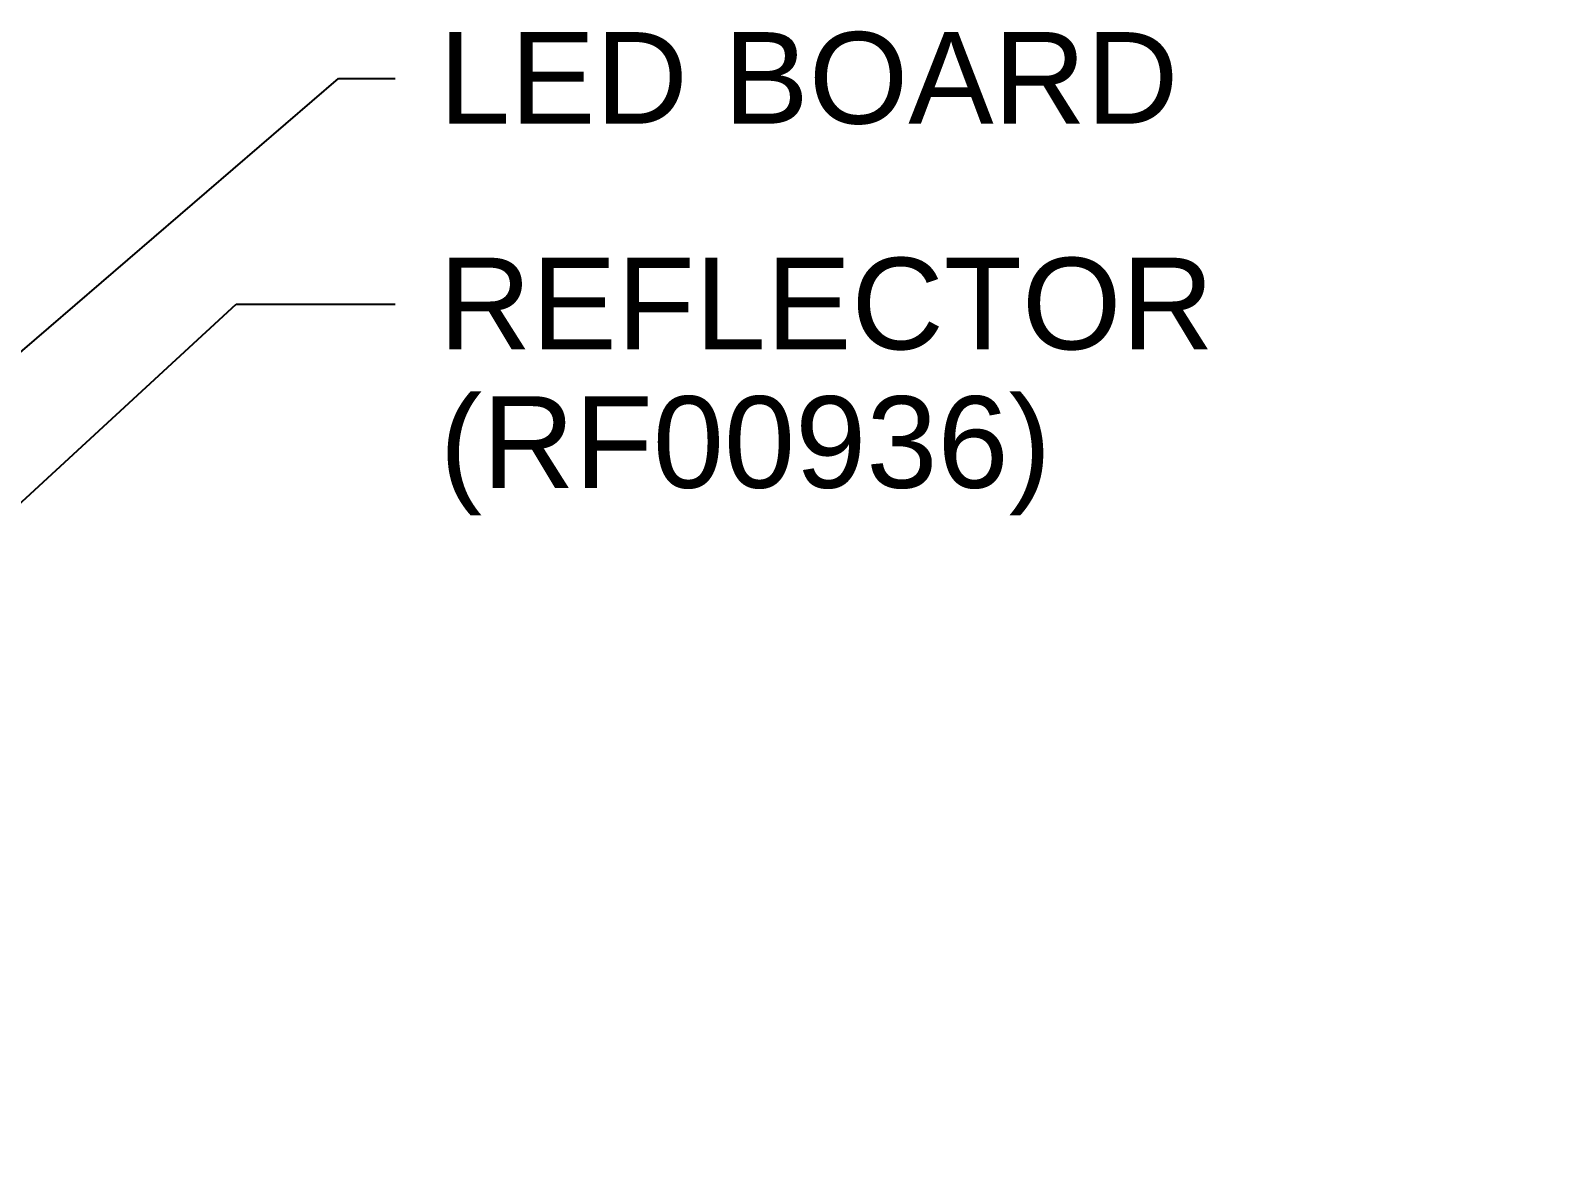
# Model space of a CAD drawing. Extents: x -1.38 to 4.91, y -0.15 to 2.39.
# Drawn here: x 1.765 to 4.91, y 0.099 to 2.392 of the extents above; entities that cross this region are included whole.
import ezdxf
from ezdxf import colors
from ezdxf.entities.mleader import LeaderData, LeaderLine
from ezdxf.math import Vec2, Vec3

# ---------------------------------------------------------------- set-up
doc = ezdxf.new("R2010")
doc.units = 0
doc.header["$LTSCALE"] = 0.5
doc.header["$MEASUREMENT"] = 0
doc.layers.add('CUST DWG', color=60, linetype='CONTINUOUS', lineweight=20)
doc.layers.add('FAB DWG', color=221, linetype='CONTINUOUS')
doc.styles.get("Standard").update_dxf_attribs({"font": 'arial.ttf'})

msp = doc.modelspace()

# ---------------------------------------------------------------- texts
at = {"layer": 'FAB DWG', "transparency": 16777216, "insert": (2.604, 1.642), "char_height": 0.188, "width": 2.307685, "attachment_point": 1}
msp.add_mtext('(RF00936)', dxfattribs=at)

# ---------------------------------------------------------------- leaders
at = {"layer": 'CUST DWG', "transparency": 16777216}
ml = msp.add_multileader_mtext('Standard', dxfattribs=at)
ml.set_content('{\\fArial|b0|i0|c0|p34;LED BOARD}', color=256)
ml.set_leader_properties()
ml.build(insert=Vec2(0, 0))
ml.multileader.update_dxf_attribs({"text_right_attachment_type": 6, "dogleg_length": 0.36, "arrow_head_size": 0.188})
ctx = ml.context
ctx.base_point, ctx.char_height, ctx.arrow_head_size, ctx.landing_gap_size, ctx.plane_origin = Vec3(2.5126, 2.2935), 0.188, 0.188, 0.09, Vec3(2.1057, 1.4383)
ctx.right_attachment = 6
notes = []
notes.append((ctx, [(0, (1, 1, 0), (2.3961, 2.2935), (1, 0), 0.1164, [(0, [(-0.1558, 0.099)], 0, [])])]))
ctx.mtext.insert, ctx.mtext.width, ctx.mtext.defined_height, ctx.mtext.flow_direction = Vec3(2.6026, 2.3891), 2.307685, 0.426, 5
ml = msp.add_multileader_mtext('Standard', dxfattribs=at)
ml.set_content('REFLECTOR', color=256)
ml.set_leader_properties()
ml.build(insert=Vec2(0, 0))
ml.multileader.update_dxf_attribs({"text_right_attachment_type": 6, "dogleg_length": 0.36, "arrow_head_size": 0.188})
ctx = ml.context
ctx.base_point, ctx.char_height, ctx.arrow_head_size, ctx.landing_gap_size, ctx.plane_origin = Vec3(2.5126, 1.8305), 0.188, 0.188, 0.09, Vec3(1.1521, 1.3456)
ctx.right_attachment = 6
notes.append((ctx, [(0, (1, 1, 0), (2.1861, 1.8305), (1, 0), 0.3264, [(0, [(1.381, 1.0889)], 0, [])])]))
ctx.mtext.insert, ctx.mtext.width, ctx.mtext.defined_height, ctx.mtext.flow_direction = Vec3(2.6026, 1.9261), 1.2823, 0.426, 5
for ctx, leaders in notes:
    for number, flags, end, landing, length, lines in leaders:
        leader = LeaderData()
        leader.index, (leader.has_last_leader_line, leader.has_dogleg_vector, leader.attachment_direction) = number, flags
        leader.last_leader_point, leader.dogleg_vector, leader.dogleg_length = Vec3(end), Vec3(landing), length
        for number, points, colour, breaks in lines:
            line = LeaderLine()
            line.index, line.vertices, line.color, line.breaks = number, Vec3.list(points), colors.encode_raw_color(colour), breaks
            leader.lines.append(line)
        ctx.leaders.append(leader)

doc.saveas('drawing.dxf')
